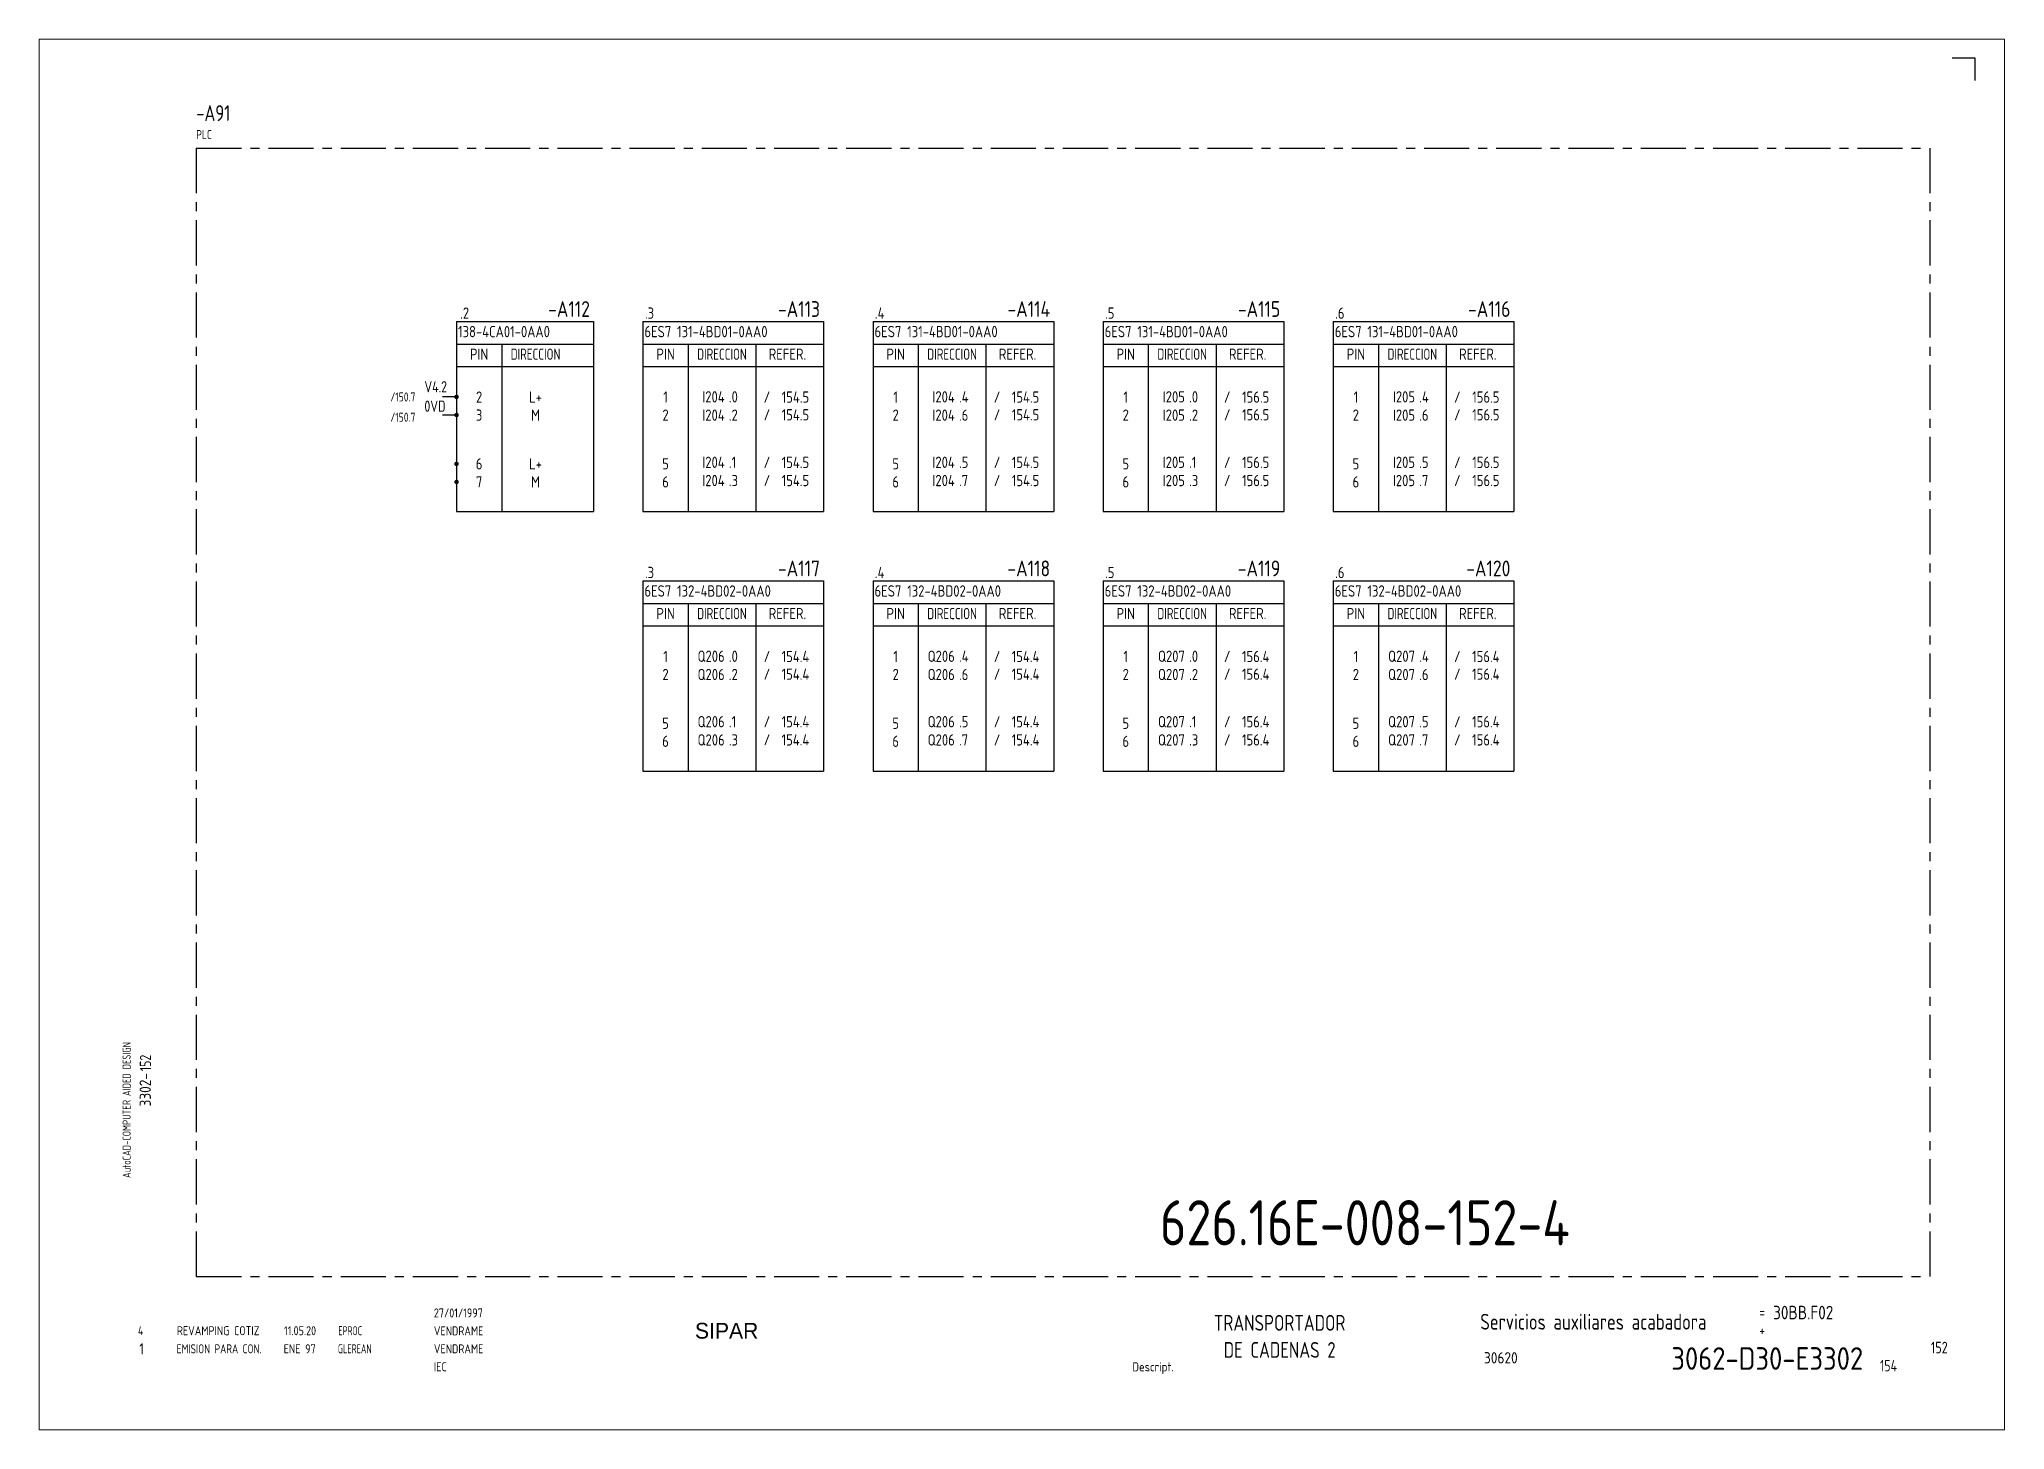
# Paper-space layout 'Presentación1' of a CAD drawing. Extents: x -9 to 427, y -7 to 301.
# The model-space entities are those that its viewports show. They can reach past a viewport. Long polylines and large blocks are cut down to what shows.
import ezdxf
from ezdxf.enums import TextEntityAlignment as Align

# ---------------------------------------------------------------- set-up
doc = ezdxf.new("R2010")
doc.units = 0
doc.header["$LTSCALE"] = 8
doc.header["$MEASUREMENT"] = 0
doc.linetypes.add('CENTER', pattern=[2, 1.25, -0.25, 0.25, -0.25])
doc.layers.get('0').update_dxf_attribs({"linetype": 'CONTINUOUS'})
doc.layers.add('CART', color=7, linetype='CONTINUOUS')
doc.styles.add('DIN', font='DIN', dxfattribs={"width": 0.85})
doc.styles.add('UNIV', font='UNIV')

# ---------------------------------------------------------------- blocks, each defined once
blk = doc.blocks.new('WB-FG100')
at = {"layer": 'CART', "color": 1}
for p, q in [((415, 297), (420, 297)), ((420, 297), (420, 292))]:
    blk.add_line(p, q, dxfattribs=at)
at = {"layer": 'CART', "color": 1, "style": 'DIN', "width": 0.8}
blk.add_text('AutoCAD-COMPUTER AIDED DESIGN', height=1.8, rotation=90, dxfattribs=at).set_placement((11.47, 48.84))
at = {"layer": 'CART', "color": 3, "style": 'DIN', "width": 0.8}
for s, p in [('=', (372.24, 17.91)), ('+', (372.24, 13.87))]:
    blk.add_text(s, height=2.5, dxfattribs=at).set_placement(p)
at = {"layer": 'CART', "color": 7, "style": 'DIN', "width": 0.9}
blk.add_attdef('FILE', text='', height=2.5, rotation=90, dxfattribs=at).set_placement((15.95, 68.38), align=Align.CENTER)
for tag, p in [('MOD-3', (13.92, 19)), ('MOD-2', (13.92, 15)), ('MOD-1', (13.92, 11)), ('NR.COMMESSA', (315, 9))]:
    blk.add_attdef(tag, text='', height=2.5, dxfattribs=at).set_placement(p, align=Align.MIDDLE)
at = {"layer": 'CART', "color": 7, "style": 'DIN'}
for tag, width, p in [('REV-3', 0.9, (21.66, 19)), ('DATA-3', 0.9, (45.37, 19)), ('NOME-3', 0.9, (57.37, 19)), ('REV-2', 0.9, (21.66, 15)), ('DATA-2', 0.9, (45.37, 15)), ('NOME-2', 0.9, (57.37, 15)), ('REV-1', 0.9, (21.66, 11)), ('DATA-1', 0.9, (45.37, 11)), ('NOME-1', 0.7, (57.37, 11))]:
    blk.add_attdef(tag, text='', height=2, dxfattribs=dict(at, width=width)).set_placement(p, align=Align.MIDDLE_LEFT)
at = {"layer": 'CART', "color": 7, "style": 'DIN', "width": 0.9}
for tag, p, height in [('DATA', (78.64, 17.94), 2), ('ESECUTORE', (78.64, 13.97), 2), ('CONTROLLORE', (78.64, 9.99), 2), ('NORMA', (78.64, 6.01), 2), ('SEGUE', (398.93, 5.65), 2.8)]:
    blk.add_attdef(tag, p, '', height=height, dxfattribs=at)
at = {"layer": 'CART', "color": 2, "style": 'DIN', "width": 0.9}
for tag, p in [('TITOLO-1/3', (266.5, 18.23)), ('TITOLO-1/2', (266.5, 15.73)), ('TITOLO-2/3', (266.5, 13.18)), ('TITOLO-3/3', (266.5, 8.13)), ('TITOLO-2/2', (266.5, 10.68))]:
    blk.add_attdef(tag, text='', height=3.5, dxfattribs=at).set_placement(p, align=Align.MIDDLE)
at = {"layer": 'CART', "color": 3, "style": 'DIN', "width": 0.9}
blk.add_attdef('ASSIEME', text='', height=3.5, dxfattribs=at).set_placement((334, 17), align=Align.MIDDLE)
at = {"layer": 'CART', "color": 3, "style": 'DIN', "width": 0.85}
for tag, p in [('=', (375.33, 16.63)), ('+', (375.33, 12.76))]:
    blk.add_attdef(tag, text='', height=3, dxfattribs=at).set_placement(p, align=Align.BOTTOM_LEFT)
at = {"layer": 'CART', "color": 2, "style": 'DIN', "width": 0.9}
blk.add_attdef('DISEGNO', text='', height=5, dxfattribs=at).set_placement((395.27, 6.35), align=Align.RIGHT)
at = {"layer": 'CART', "color": 3, "style": 'DIN', "width": 0.9}
blk.add_attdef('FOGLIO', text='', height=2.8, dxfattribs=at).set_placement((414.2, 9.56), align=Align.RIGHT)
at = {"layer": 'CART', "color": 1, "style": 'DIN', "width": 0.9}
blk.add_attdef('TIPOLOGIA', (233.37, 6), '', height=2, dxfattribs=at)

msp = doc.modelspace()

# ---------------------------------------------------------------- linework, layer by layer
at = {"color": 3, "linetype": 'CENTER'}
for p, q in [((602, 277), (986, 277)), ((602, 277), (602, 27)), ((986, 277), (986, 27)), ((602, 27), (986, 27))]:
    msp.add_line(p, q, dxfattribs=at)
at = {"color": 3}
for p, q in [((659.66, 238.59), (659.66, 196.46)), ((659.66, 238.59), (689.98, 238.59)), ((689.98, 238.59), (689.98, 196.46)), ((700.96, 238.59), (740.96, 238.59)), ((700.96, 238.59), (700.96, 196.46)), ((740.96, 238.59), (740.96, 196.46)), ((751.94, 238.59), (751.94, 196.46)), ((751.94, 238.59), (791.94, 238.59)), ((791.94, 238.59), (791.94, 196.46)), ((802.91, 238.59), (842.91, 238.59)), ((802.91, 238.59), (802.91, 196.46)), ((842.91, 238.59), (842.91, 196.46)), ((853.89, 238.59), (893.89, 238.59)), ((853.89, 238.59), (853.89, 196.46)), ((893.89, 238.59), (893.89, 196.46)), ((659.66, 233.59), (689.98, 233.59)), ((669.66, 233.59), (669.66, 196.46)), ((700.96, 233.59), (740.96, 233.59)), ((710.96, 233.59), (710.96, 196.46)), ((725.96, 233.59), (725.96, 196.46)), ((751.94, 233.59), (791.94, 233.59)), ((761.94, 233.59), (761.94, 196.46)), ((776.94, 233.59), (776.94, 196.46)), ((802.91, 233.59), (842.91, 233.59)), ((812.91, 233.59), (812.91, 196.46)), ((827.91, 233.59), (827.91, 196.46)), ((853.89, 233.59), (893.89, 233.59)), ((863.89, 233.59), (863.89, 196.46)), ((878.89, 233.59), (878.89, 196.46)), ((659.66, 228.59), (689.98, 228.59)), ((700.96, 228.59), (740.96, 228.59)), ((751.94, 228.59), (791.94, 228.59)), ((802.91, 228.59), (842.91, 228.59)), ((853.89, 228.59), (893.89, 228.59)), ((659.66, 196.46), (689.98, 196.46)), ((700.96, 196.46), (740.96, 196.46)), ((751.94, 196.46), (791.94, 196.46)), ((802.91, 196.46), (842.91, 196.46)), ((853.89, 196.46), (893.89, 196.46)), ((700.96, 181.13), (700.96, 139)), ((700.96, 181.13), (740.96, 181.13)), ((740.96, 181.13), (740.96, 139)), ((751.94, 181.13), (791.94, 181.13)), ((751.94, 181.13), (751.94, 139)), ((791.94, 181.13), (791.94, 139)), ((802.91, 181.13), (842.91, 181.13)), ((802.91, 181.13), (802.91, 139)), ((842.91, 181.13), (842.91, 139)), ((853.89, 181.13), (893.89, 181.13)), ((853.89, 181.13), (853.89, 139)), ((893.89, 181.13), (893.89, 139)), ((700.96, 176.13), (740.96, 176.13)), ((710.96, 176.13), (710.96, 139)), ((725.96, 176.13), (725.96, 139)), ((751.94, 176.13), (791.94, 176.13)), ((761.94, 176.13), (761.94, 139)), ((776.94, 176.13), (776.94, 139)), ((802.91, 176.13), (842.91, 176.13)), ((812.91, 176.13), (812.91, 139)), ((827.91, 176.13), (827.91, 139)), ((853.89, 176.13), (893.89, 176.13)), ((863.89, 176.13), (863.89, 139)), ((878.89, 176.13), (878.89, 139)), ((700.96, 171.13), (740.96, 171.13)), ((751.94, 171.13), (791.94, 171.13)), ((802.91, 171.13), (842.91, 171.13)), ((853.89, 171.13), (893.89, 171.13)), ((700.96, 139), (740.96, 139)), ((751.94, 139), (791.94, 139)), ((802.91, 139), (842.91, 139)), ((853.89, 139), (893.89, 139))]:
    msp.add_line(p, q, dxfattribs=at)
for p, q in [((659.66, 221.87), (656.54, 221.87)), ((656.54, 217.87), (659.66, 217.87))]:
    msp.add_line(p, q)
at = {"linetype": 'Continuous', "const_width": 0.5}
for points in [[(659.41, 221.87, 1), (659.91, 221.87, 1)], [(659.41, 217.87, 1), (659.91, 217.87, 1)], [(659.41, 207.03, 1), (659.91, 207.03, 1)], [(659.41, 203.03, 1), (659.91, 203.03, 1)]]:
    msp.add_lwpolyline(points, format="xyb", close=True, dxfattribs=at)

# ---------------------------------------------------------------- block references
at = {"layer": 'CART'}
ref = msp.add_blockref('WB-FG100', (576, 0), dxfattribs=at)
ref.add_attrib('TIPOLOGIA', 'Descript.', (809.37, 6), dxfattribs={"color": 1, "height": 2, "style": 'DIN', "width": 0.9})
ref.add_attrib('ASSIEME', 'Servicios auxiliares acabadora', dxfattribs={"color": 3, "height": 3.5, "style": 'DIN', "width": 0.8}).set_placement((911.5, 17), align=Align.MIDDLE)
ref.add_attrib('=', '30BB.F02', dxfattribs={"color": 3, "height": 3, "style": 'DIN', "width": 0.85}).set_placement((951.33, 16.63), align=Align.BOTTOM_LEFT)
ref.add_attrib('NR.COMMESSA', '30620', dxfattribs={"color": 7, "height": 2.5, "style": 'DIN', "width": 0.9}).set_placement((891, 9), align=Align.MIDDLE)
ref.add_attrib('DISEGNO', '3062-D30-E3302', dxfattribs={"color": 2, "height": 5, "style": 'DIN', "width": 0.9}).set_placement((971.27, 6.35), align=Align.RIGHT)
ref.add_attrib('DATA', '27/01/1997', (654.64, 17.94), dxfattribs={"color": 7, "height": 2, "style": 'DIN', "width": 0.85})
ref.add_attrib('ESECUTORE', 'VENDRAME', (654.64, 13.97), dxfattribs={"color": 7, "height": 2, "style": 'DIN', "width": 0.85})
ref.add_attrib('CONTROLLORE', 'VENDRAME', (654.64, 9.99), dxfattribs={"color": 7, "height": 2, "style": 'DIN', "width": 0.85})
ref.add_attrib('NORMA', 'IEC', (654.64, 6.01), dxfattribs={"color": 7, "height": 2, "style": 'DIN', "width": 0.85})
ref.add_attrib('MOD-1', '1', dxfattribs={"color": 7, "height": 2.5, "style": 'DIN', "width": 0.9}).set_placement((589.92, 11), align=Align.MIDDLE)
ref.add_attrib('REV-1', 'EMISION PARA CON.', dxfattribs={"color": 7, "height": 2, "style": 'DIN', "width": 0.8}).set_placement((597.66, 11), align=Align.MIDDLE_LEFT)
ref.add_attrib('DATA-1', 'ENE 97', dxfattribs={"color": 7, "height": 2, "style": 'DIN', "width": 0.85}).set_placement((621.37, 11), align=Align.MIDDLE_LEFT)
ref.add_attrib('NOME-1', 'GLEREAN', dxfattribs={"color": 7, "height": 2, "style": 'DIN', "width": 0.7}).set_placement((633.37, 11), align=Align.MIDDLE_LEFT)
ref.add_attrib('FILE', '3302-', dxfattribs={"color": 7, "height": 2.5, "rotation": 90, "style": 'DIN', "width": 0.9}).set_placement((591.95, 68.38), align=Align.CENTER)

# ---------------------------------------------------------------- texts
at = {"color": 3, "style": 'DIN', "width": 0.8}
msp.add_text('-A91', height=3.5, dxfattribs=at).set_placement((602, 283))
at = {"style": 'DIN'}
for s, height, width, p in [('PLC', 2, 0.8, (602, 279)), ('138-4CA01-0AA0', 2.5, 0.85, (659.99, 235.09)), ('6ES7 131-4BD01-0AA0', 2.5, 0.85, (701.28, 235.09)), ('6ES7 131-4BD01-0AA0', 2.5, 0.85, (752.26, 235.09)), ('6ES7 131-4BD01-0AA0', 2.5, 0.85, (803.24, 235.09)), ('6ES7 131-4BD01-0AA0', 2.5, 0.85, (854.21, 235.09)), ('V4.2', 2.5, 0.8, (652.54, 222.87)), ('.0', 2.5, 0.85, (719.99, 220.64)), ('.4', 2.5, 0.85, (770.97, 220.64)), ('.0', 2.5, 0.85, (821.95, 220.64)), ('.4', 2.5, 0.85, (872.93, 220.64)), ('0VD', 2.5, 0.8, (652.54, 218.57)), ('.2', 2.5, 0.85, (719.99, 216.59)), ('.6', 2.5, 0.85, (770.97, 216.59)), ('.2', 2.5, 0.85, (821.95, 216.59)), ('.6', 2.5, 0.85, (872.93, 216.59)), ('.1', 2.5, 0.85, (719.99, 206.14)), ('.5', 2.5, 0.85, (770.97, 206.14)), ('.1', 2.5, 0.85, (821.95, 206.14)), ('.5', 2.5, 0.85, (872.93, 206.14)), ('.3', 2.5, 0.85, (719.99, 202.1)), ('.7', 2.5, 0.85, (770.97, 202.1)), ('.3', 2.5, 0.85, (821.95, 202.1)), ('.7', 2.5, 0.85, (872.93, 202.1)), ('6ES7 132-4BD02-0AA0', 2.5, 0.85, (701.28, 177.63)), ('6ES7 132-4BD02-0AA0', 2.5, 0.85, (752.26, 177.63)), ('6ES7 132-4BD02-0AA0', 2.5, 0.85, (803.24, 177.63)), ('6ES7 132-4BD02-0AA0', 2.5, 0.85, (854.21, 177.63)), ('.0', 2.5, 0.85, (719.99, 163.17)), ('.4', 2.5, 0.85, (770.97, 163.17)), ('.0', 2.5, 0.85, (821.95, 163.17)), ('.4', 2.5, 0.85, (872.93, 163.17)), ('.2', 2.5, 0.85, (719.99, 159.13)), ('.6', 2.5, 0.85, (770.97, 159.13)), ('.2', 2.5, 0.85, (821.95, 159.13)), ('.6', 2.5, 0.85, (872.93, 159.13)), ('.1', 2.5, 0.85, (719.99, 148.68)), ('.5', 2.5, 0.85, (770.97, 148.68)), ('.1', 2.5, 0.85, (821.95, 148.68)), ('.5', 2.5, 0.85, (872.93, 148.68)), ('.3', 2.5, 0.85, (719.99, 144.64)), ('.7', 2.5, 0.85, (770.97, 144.64)), ('.3', 2.5, 0.85, (821.95, 144.64)), ('.7', 2.5, 0.85, (872.93, 144.64)), ('154', 2.5, 0.8, (975, 6))]:
    msp.add_text(s, height=height, dxfattribs=dict(at, width=width)).set_placement(p)
at = {"style": 'DIN', "width": 0.85}
for s, p in [('.2', (661.45, 239.19)), ('.3', (702.41, 239.19)), ('.4', (753.39, 239.19)), ('.5', (804.36, 239.19)), ('.6', (855.34, 239.19)), ('PIN', (664.66, 230.09)), ('PIN', (705.96, 230.09)), ('REFER.', (732.96, 230.09)), ('PIN', (756.94, 230.09)), ('REFER.', (783.94, 230.09)), ('PIN', (807.91, 230.09)), ('REFER.', (834.91, 230.09)), ('PIN', (858.89, 230.09)), ('REFER.', (885.89, 230.09)), ('2', (664.66, 220.59)), ('L+', (677.16, 220.59)), ('1', (705.96, 220.59)), ('/', (728.42, 220.59)), ('154.5', (734.73, 220.59)), ('1', (756.94, 220.59)), ('/', (779.4, 220.59)), ('154.5', (785.71, 220.59)), ('1', (807.91, 220.59)), ('/', (830.38, 220.59)), ('156.5', (836.69, 220.59)), ('1', (858.89, 220.59)), ('/', (881.36, 220.59)), ('156.5', (887.67, 220.59)), ('3', (664.66, 216.59)), ('M', (677.16, 216.59)), ('2', (705.96, 216.59)), ('/', (728.42, 216.66)), ('154.5', (734.73, 216.66)), ('2', (756.94, 216.59)), ('/', (779.4, 216.66)), ('154.5', (785.71, 216.66)), ('2', (807.91, 216.59)), ('/', (830.38, 216.66)), ('156.5', (836.69, 216.66)), ('2', (858.89, 216.59)), ('/', (881.36, 216.66)), ('156.5', (887.67, 216.66)), ('6', (664.66, 205.8)), ('L+', (677.16, 205.8)), ('5', (705.96, 205.8)), ('/', (728.42, 206.12)), ('154.5', (734.73, 206.12)), ('5', (756.94, 205.8)), ('/', (779.4, 206.12)), ('154.5', (785.71, 206.12)), ('5', (807.91, 205.8)), ('/', (830.38, 206.12)), ('156.5', (836.69, 206.12)), ('5', (858.89, 205.8)), ('/', (881.36, 206.12)), ('156.5', (887.67, 206.12)), ('7', (664.66, 201.8)), ('M', (677.16, 201.8)), ('6', (705.96, 201.8)), ('/', (728.42, 202.1)), ('154.5', (734.73, 202.1)), ('6', (756.94, 201.8)), ('/', (779.4, 202.1)), ('154.5', (785.71, 202.1)), ('6', (807.91, 201.8)), ('/', (830.38, 202.1)), ('156.5', (836.69, 202.1)), ('6', (858.89, 201.8)), ('/', (881.36, 202.1)), ('156.5', (887.67, 202.1)), ('.3', (702.41, 181.73)), ('.4', (753.39, 181.73)), ('.5', (804.36, 181.73)), ('.6', (855.34, 181.73)), ('PIN', (705.96, 172.63)), ('REFER.', (732.96, 172.63)), ('PIN', (756.94, 172.63)), ('REFER.', (783.94, 172.63)), ('PIN', (807.91, 172.63)), ('REFER.', (834.91, 172.63)), ('PIN', (858.89, 172.63)), ('REFER.', (885.89, 172.63)), ('1', (705.96, 163.13)), ('/', (728.42, 163.12)), ('154.4', (734.73, 163.12)), ('1', (756.94, 163.13)), ('/', (779.4, 163.12)), ('154.4', (785.71, 163.12)), ('1', (807.91, 163.13)), ('/', (830.38, 163.12)), ('156.4', (836.69, 163.12)), ('1', (858.89, 163.13)), ('/', (881.36, 163.12)), ('156.4', (887.67, 163.12)), ('2', (705.96, 159.13)), ('/', (728.42, 159.2)), ('154.4', (734.73, 159.2)), ('2', (756.94, 159.13)), ('/', (779.4, 159.2)), ('154.4', (785.71, 159.2)), ('2', (807.91, 159.13)), ('/', (830.38, 159.2)), ('156.4', (836.69, 159.2)), ('2', (858.89, 159.13)), ('/', (881.36, 159.2)), ('156.4', (887.67, 159.2)), ('5', (705.96, 148.33)), ('/', (728.42, 148.66)), ('154.4', (734.73, 148.66)), ('5', (756.94, 148.33)), ('/', (779.4, 148.66)), ('154.4', (785.71, 148.66)), ('5', (807.91, 148.33)), ('/', (830.38, 148.66)), ('156.4', (836.69, 148.66)), ('5', (858.89, 148.33)), ('/', (881.36, 148.66)), ('156.4', (887.67, 148.66)), ('6', (705.96, 144.33)), ('/', (728.42, 144.64)), ('154.4', (734.73, 144.64)), ('6', (756.94, 144.33)), ('/', (779.4, 144.64)), ('154.4', (785.71, 144.64)), ('6', (807.91, 144.33)), ('/', (830.38, 144.64)), ('156.4', (836.69, 144.64)), ('6', (858.89, 144.33)), ('/', (881.36, 144.64)), ('156.4', (887.67, 144.64))]:
    msp.add_text(s, height=2.5, dxfattribs=at).set_placement(p, align=Align.CENTER)
at = {"color": 3, "style": 'DIN'}
for s, height, width, p in [('-A112', 3.5, 0.85, (689.21, 239.59)), ('-A113', 3.5, 0.85, (740.18, 239.59)), ('-A114', 3.5, 0.85, (791.16, 239.59)), ('-A115', 3.5, 0.85, (842.14, 239.59)), ('-A116', 3.5, 0.85, (893.12, 239.59)), ('-A117', 3.5, 0.85, (740.18, 182.13)), ('-A118', 3.5, 0.85, (791.16, 182.13)), ('-A119', 3.5, 0.85, (842.14, 182.13)), ('-A120', 3.5, 0.85, (893.12, 182.13)), ('152', 2.56, 0.8, (990, 10))]:
    msp.add_text(s, height=height, dxfattribs=dict(at, width=width)).set_placement(p, align=Align.RIGHT)
at = {"style": 'DIN', "width": 0.596129}
for p, p2 in [((671.66, 230.09), (682.66, 230.09)), ((712.96, 230.09), (723.96, 230.09)), ((763.94, 230.09), (774.94, 230.09)), ((814.91, 230.09), (825.91, 230.09)), ((865.89, 230.09), (876.89, 230.09)), ((712.96, 172.63), (723.96, 172.63)), ((763.94, 172.63), (774.94, 172.63)), ((814.91, 172.63), (825.91, 172.63)), ((865.89, 172.63), (876.89, 172.63))]:
    msp.add_text('DIRECCION', height=2.5, dxfattribs=at).set_placement(p, p2, align=Align.FIT)
at = {"style": 'DIN'}
for s, height, width, p in [('/150.7', 2, 0.8, (650.54, 220.87)), ('I204', 2.5, 0.85, (719.06, 220.64)), ('I204', 2.5, 0.85, (770.03, 220.64)), ('I205', 2.5, 0.85, (821.01, 220.64)), ('I205', 2.5, 0.85, (871.99, 220.64)), ('/150.7', 2, 0.8, (650.54, 216.38)), ('I204', 2.5, 0.85, (719.06, 216.59)), ('I204', 2.5, 0.85, (770.03, 216.59)), ('I205', 2.5, 0.85, (821.01, 216.59)), ('I205', 2.5, 0.85, (871.99, 216.59)), ('I204', 2.5, 0.85, (719.06, 206.14)), ('I204', 2.5, 0.85, (770.03, 206.14)), ('I205', 2.5, 0.85, (821.01, 206.14)), ('I205', 2.5, 0.85, (871.99, 206.14)), ('I204', 2.5, 0.85, (719.06, 202.1)), ('I204', 2.5, 0.85, (770.03, 202.1)), ('I205', 2.5, 0.85, (821.01, 202.1)), ('I205', 2.5, 0.85, (871.99, 202.1)), ('Q206', 2.5, 0.85, (719.06, 163.17)), ('Q206', 2.5, 0.85, (770.03, 163.17)), ('Q207', 2.5, 0.85, (821.01, 163.17)), ('Q207', 2.5, 0.85, (871.99, 163.17)), ('Q206', 2.5, 0.85, (719.06, 159.13)), ('Q206', 2.5, 0.85, (770.03, 159.13)), ('Q207', 2.5, 0.85, (821.01, 159.13)), ('Q207', 2.5, 0.85, (871.99, 159.13)), ('Q206', 2.5, 0.85, (719.06, 148.68)), ('Q206', 2.5, 0.85, (770.03, 148.68)), ('Q207', 2.5, 0.85, (821.01, 148.68)), ('Q207', 2.5, 0.85, (871.99, 148.68)), ('Q206', 2.5, 0.85, (719.06, 144.64)), ('Q206', 2.5, 0.85, (770.03, 144.64)), ('Q207', 2.5, 0.85, (821.01, 144.64)), ('Q207', 2.5, 0.85, (871.99, 144.64))]:
    msp.add_text(s, height=height, dxfattribs=dict(at, width=width)).set_placement(p, align=Align.RIGHT)
at = {"style": 'DIN', "width": 0.8}
msp.add_text('152', height=2.5, rotation=90, dxfattribs=at).set_placement((592, 72.5))
at = {"color": 3, "style": 'DIN', "width": 0.8}
for s, p in [('TRANSPORTADOR', (842, 15)), ('DE CADENAS 2', (842, 9))]:
    msp.add_text(s, height=3.5, dxfattribs=at).set_placement(p, align=Align.CENTER)
at = {"linetype": 'Continuous', "style": 'DIN'}
for s, width, p in [('4', 0.85, (589.08, 14.01)), ('REVAMPING COTIZ', 0.85, (597.71, 14.01)), ('11.05.20', 0.85, (621.46, 14.01)), ('EPROC', 0.7, (633.46, 14.01))]:
    msp.add_text(s, height=2, dxfattribs=dict(at, width=width)).set_placement(p)
at = {"color": 2, "insert": (815.47, 43.92), "char_height": 10, "width": 111.0411, "attachment_point": 1, "style": 'DIN'}
msp.add_mtext('626.16E-008-152-4', dxfattribs=at)
at = {"layer": 'CART', "color": 2, "linetype": 'Continuous', "style": 'UNIV'}
msp.add_text('SIPAR', height=3.5, dxfattribs=at).set_placement((719.5, 13.25), align=Align.CENTER)

psp = doc.layouts.new('Presentación1')

# ---------------------------------------------------------------- viewports
at = {"layer": '0', "linetype": 'Continuous'}
psp.add_viewport(center=(209.04, 147.07), size=(435.38, 308.0179), view_center_point=(784.92, 147.09), view_height=308.0183, dxfattribs=at)

doc.saveas('drawing.dxf')
